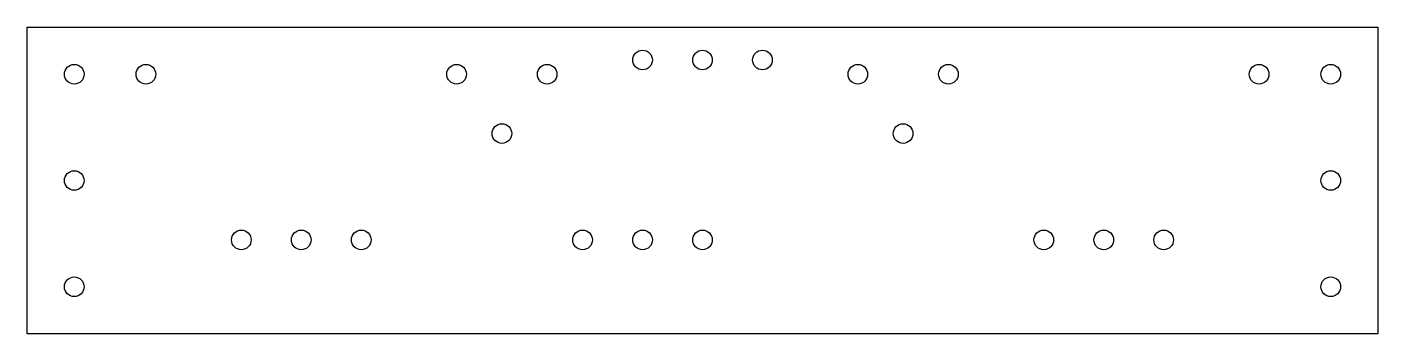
# Model space of a CAD drawing. Header units: millimetres. Extents: x -286 to 0, y 15 to 80.
import ezdxf

# ---------------------------------------------------------------- set-up
doc = ezdxf.new("R2010")
doc.units = ezdxf.units.MM
doc.layers.get('0').update_dxf_attribs({"linetype": 'CONTINUOUS'})

msp = doc.modelspace()

# ---------------------------------------------------------------- linework, layer by layer
msp.add_lwpolyline([(-286.2, 15), (-286.2, 80), (0, 80), (0, 15)], close=True)
for centre in [(-155.8, 73.02), (-143.1, 73.02), (-130.4, 73.02), (-276.2, 70), (-261.01, 70), (-195.19, 70), (-176.01, 70), (-110.19, 70), (-91.01, 70), (-25.19, 70), (-10, 70), (-185.6, 57.45), (-100.6, 57.45), (-276.2, 47.5), (-10, 47.5), (-240.8, 34.92), (-228.1, 34.92), (-215.4, 34.92), (-168.5, 34.92), (-155.8, 34.92), (-143.1, 34.92), (-70.8, 34.92), (-58.1, 34.92), (-45.4, 34.92), (-276.2, 25), (-10, 25)]:
    msp.add_circle(centre, 2.08)

doc.saveas('drawing.dxf')
